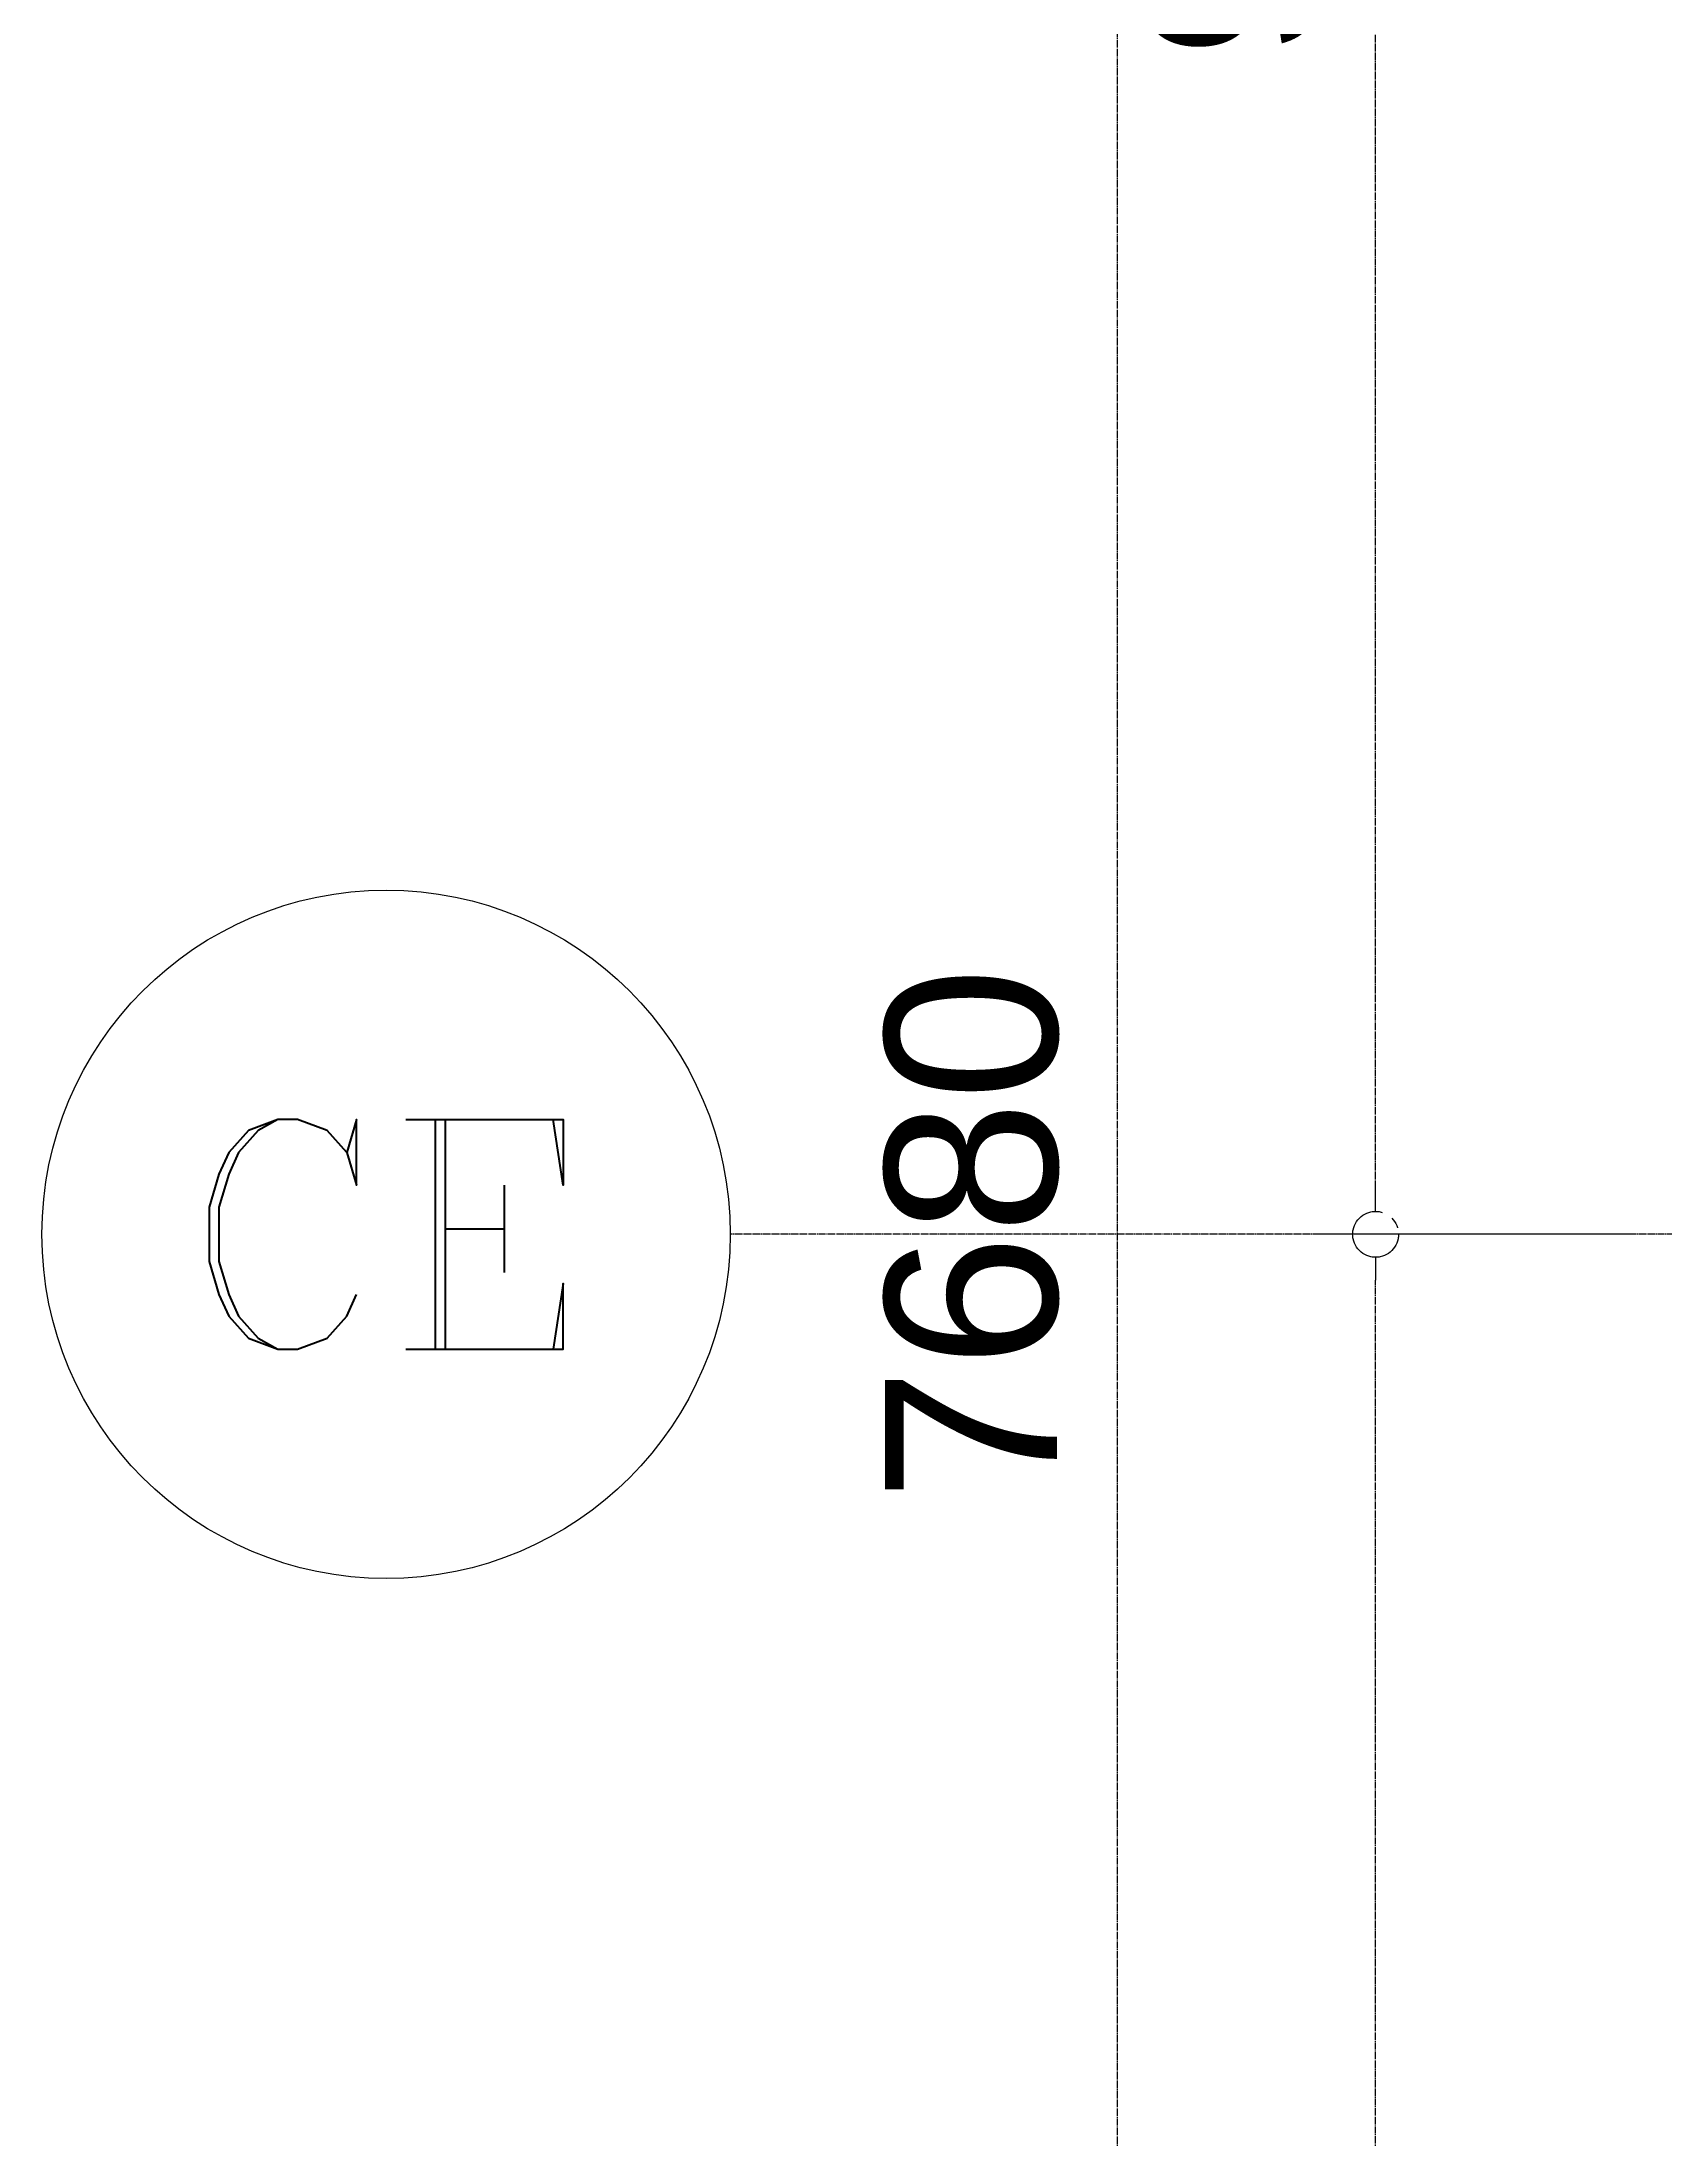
# Model space of a CAD drawing. Extents: x -18238 to -8686, y -1229 to 9502.
# Drawn here: x -18238 to -17673, y 4387 to 5118 of the extents above; entities that cross this region are included whole.
import ezdxf
from ezdxf.enums import TextEntityAlignment as Align

# ---------------------------------------------------------------- set-up
doc = ezdxf.new("R2010")
doc.units = 0
doc.linetypes.add('X-CUB3-LR20$0$COL-CEN-LIN', pattern=[3.25, 2.5, -0.25, 0.25, -0.25])
for name, color, linetype in [('X-CUB3-LR20$0$0-MC', 8, 'Continuous'), ('X-CUB3-LR20$0$0-NC', 8, 'Continuous'), ('X-CUB3-LR20$0$A-BLOCK', 8, 'Continuous'), ('X-CUB3-LR20$0$CCL', 8, 'X-CUB3-LR20$0$COL-CEN-LIN')]:
    doc.layers.add(name, color=color, linetype=linetype)
doc.styles.add('X-CUB3-LR20$0$COL-NUM', font='romanc')
doc.styles.add('X-CUB3-LR20$0$DIM', font='', dxfattribs={"width": 0.8})
doc.styles.add('X-CUB3-LR20$0$Gen-Text', font='arial.ttf', dxfattribs={"height": 2.5})
doc.styles.get('X-CUB3-LR20$0$DIM').set_extended_font_data('MingLiU')
doc.dimstyles.new('X-CUB3-LR20$0$CIRL', dxfattribs={"dimtxt": 50, "dimasz": 25, "dimexe": 16, "dimexo": 0, "dimgap": 6, "dimtad": 1, "dimdsep": 46, "dimtxsty": 'X-CUB3-LR20$0$DIM', "dimblk": 'X-CUB3-LR20$0$_DotBlank', "dimcen": 10, "dimdle": 16, "dimclrd": 256, "dimclre": 256, "dimclrt": 6, "dimadec": 0, "dimazin": 0, "dimtfac": 1, "dimtix": 1, "dimtmove": 2, "dimatfit": 3, "dimldrblk": 'X-CUB3-LR20$0$ARROW', "dimfxl": 1, "dimtolj": 1, "dimtzin": 0, "dimarcsym": 0})

# ---------------------------------------------------------------- blocks, each defined once
blk = doc.blocks.new('X-CUB3-LR20$0$cn-y')
at = {"layer": 'X-CUB3-LR20$0$0-MC'}
blk.add_circle((-50, 0), 50, dxfattribs=at)
at = {"layer": 'X-CUB3-LR20$0$0-NC', "style": 'X-CUB3-LR20$0$COL-NUM'}
blk.add_attdef('GRID-Y', text='', height=50, dxfattribs=at).set_placement((-50, 0), align=Align.MIDDLE_CENTER)
blk = doc.blocks.new('X-CUB3-LR20$0$_DotBlank')
at = {"color": 0, "linetype": 'ByBlock', "lineweight": -2}
blk.add_line((-0.5, 0), (-1, 0), dxfattribs=at)
blk.add_circle((0, 0), 0.5, dxfattribs=at)
blk = doc.blocks.new('*D70')
at = {"layer": 'DefPoints', "color": 0, "transparency": 16777216}
for p in [(-5025, 9262.46), (-4935, 9262.46), (-4935, 1582.46)]:
    blk.add_point(p, dxfattribs=at)
at = {"layer": 'X-CUB3-LR20$0$CCL', "lineweight": -2}
for p, q in [((-4935, 9262.46), (-5045, 9262.46)), ((-5025, 1598.46), (-5025, 9246.46)), ((-4935, 1582.46), (-5045, 1582.46))]:
    blk.add_line(p, q, dxfattribs=at)
at = {"layer": 'X-CUB3-LR20$0$CCL', "lineweight": -2, "xscale": 16, "yscale": 16, "zscale": 16}
for p, rotation in [((-5025, 9262.46), 90), ((-5025, 1582.46), 270)]:
    blk.add_blockref('X-CUB3-LR20$0$_DotBlank', p, dxfattribs=dict(at, rotation=rotation))
at = {"layer": 'X-CUB3-LR20$0$CCL', "color": 6, "insert": (-5075.63, 5422.46), "char_height": 2.5, "attachment_point": 5, "rotation": 90, "style": 'X-CUB3-LR20$0$Gen-Text'}
blk.add_mtext('\\A1;{\\H24x;7680}', dxfattribs=at)
blk = doc.blocks.new('X-CUB3-LR20$0$ARROW')
at = {"color": 3}
blk.add_solid([(0, 0), (-2.4, -0.4), (-2.4, 0.4)], dxfattribs=at)
blk = doc.blocks.new('*D74')
at = {"layer": 'DefPoints', "color": 0, "transparency": 16777216}
for p in [(-4935, 5422.46), (-4845, 5422.46), (-4845, 4462.46)]:
    blk.add_point(p, dxfattribs=at)
at = {"layer": 'X-CUB3-LR20$0$CCL', "lineweight": -2}
for p, q in [((-4845, 5422.46), (-4955, 5422.46)), ((-4935, 4478.46), (-4935, 5406.46)), ((-4845, 4462.46), (-4955, 4462.46))]:
    blk.add_line(p, q, dxfattribs=at)
at = {"layer": 'X-CUB3-LR20$0$CCL', "lineweight": -2, "xscale": 16, "yscale": 16, "zscale": 16}
for p, rotation in [((-4935, 5422.46), 90), ((-4935, 4462.46), 270)]:
    blk.add_blockref('X-CUB3-LR20$0$_DotBlank', p, dxfattribs=dict(at, rotation=rotation))
at = {"layer": 'X-CUB3-LR20$0$CCL', "color": 6, "insert": (-4985.63, 4942.46), "char_height": 2.5, "attachment_point": 5, "rotation": 90, "style": 'X-CUB3-LR20$0$Gen-Text'}
blk.add_mtext('\\A1;{\\H24x;960}', dxfattribs=at)
blk = doc.blocks.new('*D75')
at = {"layer": 'DefPoints', "color": 0, "transparency": 16777216}
for p in [(-4935, 6382.46), (-4845, 6382.46), (-4845, 5422.46)]:
    blk.add_point(p, dxfattribs=at)
at = {"layer": 'X-CUB3-LR20$0$CCL', "lineweight": -2}
for p, q in [((-4845, 6382.46), (-4955, 6382.46)), ((-4935, 5438.46), (-4935, 6366.46)), ((-4845, 5422.46), (-4955, 5422.46))]:
    blk.add_line(p, q, dxfattribs=at)
at = {"layer": 'X-CUB3-LR20$0$CCL', "lineweight": -2, "xscale": 16, "yscale": 16, "zscale": 16}
for p, rotation in [((-4935, 6382.46), 90), ((-4935, 5422.46), 270)]:
    blk.add_blockref('X-CUB3-LR20$0$_DotBlank', p, dxfattribs=dict(at, rotation=rotation))
at = {"layer": 'X-CUB3-LR20$0$CCL', "color": 6, "insert": (-4985.63, 5902.46), "char_height": 2.5, "attachment_point": 5, "rotation": 90, "style": 'X-CUB3-LR20$0$Gen-Text'}
blk.add_mtext('\\A1;{\\H24x;960}', dxfattribs=at)
blk = doc.blocks.new('X-CUB3-LR20$0$CUB3-LR10')
at = {"layer": 'X-CUB3-LR20$0$CCL'}
blk.add_line((720, 5422.459), (-5160, 5422.459), dxfattribs=at)
at = {"layer": 'X-CUB3-LR20$0$A-BLOCK'}
ref = blk.add_blockref('X-CUB3-LR20$0$cn-y', (-5160, 5422.459), dxfattribs=dict(at, xscale=2.399999999999997, yscale=2.399999999999997, zscale=2.399999999999997))
ref.add_attrib('GRID-Y', 'CE', dxfattribs={"layer": 'X-CUB3-LR20$0$0-NC', "height": 80, "style": 'X-CUB3-LR20$0$COL-NUM'}).set_placement((-5280, 5422.459), align=Align.MIDDLE_CENTER)
at = {"layer": 'X-CUB3-LR20$0$CCL'}
for base, p1, p2, picture, middle in [((-5025, 9262.459), (-4935, 1582.459), (-4935, 9262.459), '*D70', (-5075.634, 5422.459)), ((-4935, 6382.459), (-4845, 5422.459), (-4845, 6382.459), '*D75', (-4985.634, 5902.459)), ((-4935, 5422.459), (-4845, 4462.459), (-4845, 5422.459), '*D74', (-4985.634, 4942.459))]:
    dim = blk.add_linear_dim(base=base, p1=p1, p2=p2, angle=90, text='{\\H24x;<>}', dimstyle='X-CUB3-LR20$0$CIRL', override={"dimtxt": 60, "dimasz": 16, "dimexe": 20, "dimgap": 20, "dimtxsty": 'X-CUB3-LR20$0$Gen-Text'}, dxfattribs=at)
    dim.commit()
    dim.dimension.update_dxf_attribs({"geometry": picture, "text_midpoint": middle})
blk = doc.blocks.new('X-CUB3-LR20')
at = {"layer": 'X-CUB3-LR20$0$CCL'}
blk.add_blockref('X-CUB3-LR20$0$CUB3-LR10', (-12838.15, -720), dxfattribs=at)

msp = doc.modelspace()

# ---------------------------------------------------------------- block references
msp.add_blockref('X-CUB3-LR20', (0, 0))

doc.saveas('drawing.dxf')
